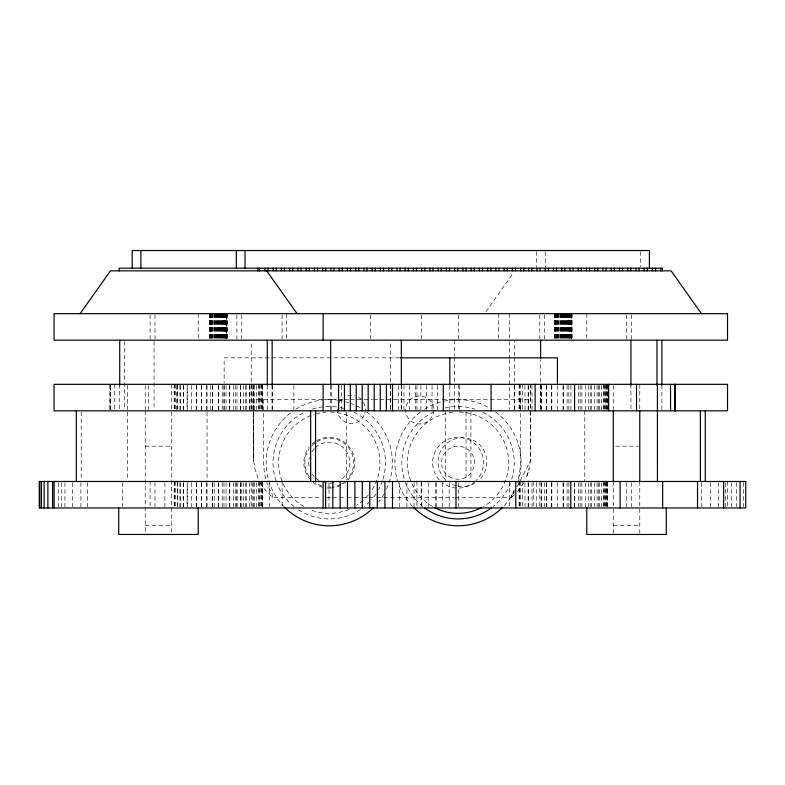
<?xml version="1.0" encoding="UTF-8"?>
<svg xmlns="http://www.w3.org/2000/svg" width="785" height="785" viewBox="0 0 785 785"><rect width="100%" height="100%" fill="white"/><g stroke="black" fill="none" stroke-linecap="round" stroke-linejoin="round"><path stroke-width="0.59" stroke-dasharray="3.92 2.94" d="M251.2 409.603L251.2 341.397M272.159 409.603L272.159 385.249M390.479 409.603L390.479 341.397M401.331 409.603L401.331 385.249M455.133 497.454L511.496 497.454L511.928 494.246A63.085 63.085 0 0 0 514.077 490.193M514.322 409.603L514.322 357.224M514.322 356.007L514.322 341.397M540.61 409.603L540.61 359.667M530.532 384.326L530.395 460.952L528.295 472.256L525.538 479.419M527.049 475.887L529.267 468.547M511.496 495.031L511.496 497.454L514.273 492.087M517.06 486.72L530.395 460.952L530.532 385.513M523.772 482.824L517.05 492.156M485.905 311.684L513.459 272.837M511.496 497.454L514.371 494.903M399.536 357.832L224.147 357.832L224.147 383.129M343.006 399.702L253.535 399.702L253.673 460.952L254.801 468.547L258.53 479.419M344.232 399.702L349.139 399.702M350.365 399.702L372.424 399.702M373.65 399.702L378.556 399.702M379.783 399.702L441.062 399.702M442.289 399.702L530.532 399.702M145.225 446.155L171.719 446.155M615.695 446.155L638.568 446.155M260.296 482.824L264.555 489.212L272.572 497.454L321.585 497.454M326.482 497.454L331.388 497.454M332.614 497.454L346.087 497.454M347.313 497.454L360.796 497.454M362.013 497.454L375.495 497.454M376.721 497.454L453.907 497.454M145.225 525.636L171.719 525.636M613.281 525.636L639.775 525.636M253.535 384.326L253.584 408.651M253.584 409.868L253.673 460.952L253.535 385.513M743.405 482.677L743.405 506.767M736.565 482.677L736.565 506.767M731.541 482.677L731.541 506.767M727.518 481.48L727.518 506.767M725.497 482.677L725.497 506.767M718.461 482.677L718.461 506.767M710.474 482.677L710.474 506.767M701.554 482.677L701.554 506.767M661.873 385.249L661.863 409.623M640.727 251.71L640.727 267.018M639.775 384.326L639.775 409.623M639.775 481.48L639.775 533.26M631.493 314.883L631.493 338.973M631.493 482.677L631.493 506.767M630.944 384.326L630.944 409.623M626.607 314.883L626.607 338.973M626.607 482.677L626.607 506.767M613.281 385.533L613.281 409.623M613.281 481.48L613.281 533.26M607.384 384.326L607.384 409.623M607.384 481.48L607.384 506.767M607.207 385.533L607.207 409.623M607.217 482.677L607.217 506.767M606.991 385.533L606.991 409.623M606.991 482.677L606.991 506.767M606.707 384.326L606.707 409.623M606.707 481.48L606.707 506.767M605.873 384.326L605.873 409.623M605.873 481.48L605.873 506.767M605.843 385.533L605.843 409.623M605.843 482.677L605.843 506.767M604.715 481.48L604.715 506.767M604.715 384.326L604.715 409.623M603.979 385.533L603.979 409.623M603.989 482.677L603.989 506.767M603.253 384.326L603.253 409.623M603.253 481.48L603.253 506.767M601.487 385.533L601.447 409.623M601.487 482.677L601.447 506.767M599.416 385.533L599.416 409.623M599.426 482.677L599.426 506.767M598.278 385.533L598.278 409.623M598.288 482.677L598.288 506.767M597.071 385.533L597.071 409.623M597.081 482.677L597.081 506.767M594.52 385.533L594.451 409.623M594.451 482.677L594.53 506.767M591.586 385.533L591.586 409.623M591.586 482.677L591.586 506.767M590.222 385.533L590.222 409.623M590.222 482.677L590.222 506.767M588.514 385.533L588.514 409.623M588.524 482.677L588.524 506.767M586.797 313.676L586.797 338.973M585.276 385.533L585.404 409.623M585.404 482.677L585.276 506.767M584.766 410.83L584.766 481.48M581.881 385.533L581.881 409.623M581.881 482.677L581.881 506.767M580.125 385.533L580.125 409.623M580.125 482.677L580.125 506.767M578.339 385.533L578.339 409.623M578.339 482.677L578.339 506.767M574.689 482.677L574.689 506.767M574.551 482.677L574.551 506.767M572.049 313.676L572.029 338.973M571.872 313.676L571.912 338.973M571.735 314.883L571.735 338.973M571.558 313.676L571.558 338.973M571.49 313.676L571.49 338.973M571.107 313.676L571.186 338.973M570.931 385.533L570.931 409.623M570.823 313.676L570.823 338.973M570.41 313.676L570.528 338.973M569.939 313.676L569.939 338.973M569.822 313.676L569.822 338.973M569.41 313.676L569.41 338.973M568.997 313.676L568.997 338.973M568.84 313.676L568.84 338.973M568.85 385.533L568.85 409.623M568.86 482.677L568.86 506.767M568.212 313.676L568.212 338.973M568.055 313.676L568.055 338.973M567.555 313.676L567.555 338.973M567.104 385.533L567.104 409.623M567.113 482.677L567.113 506.767M567.035 313.676L567.035 338.973M566.868 313.676L566.868 338.973M566.152 313.676L566.152 338.973M565.956 313.676L565.956 338.973M565.416 313.676L565.416 338.973M564.837 313.676L564.837 338.973M564.67 313.676L564.67 338.973M563.905 313.676L563.905 338.973M563.708 313.676L563.708 338.973M563.228 385.533L563.228 409.623M563.228 482.677L563.228 506.767M563.139 313.676L563.139 338.973M563.12 385.533L563.12 409.623M563.13 482.677L563.13 506.767M562.57 313.676L562.57 338.973M562.364 313.676L562.364 338.973M561.599 313.676L561.599 338.973M561.432 313.676L561.432 338.973M560.461 313.676L560.461 338.973M560.333 313.676L560.333 338.973M559.381 313.676L559.263 338.973M558.38 313.676L558.38 338.973M558.243 313.676L558.243 338.973M557.468 313.676L557.468 338.973M557.321 313.676L557.321 338.973M557.428 385.533L557.438 409.623M557.35 482.677L557.428 506.767M556.653 313.676L556.653 338.973M556.506 313.676L556.506 338.973M555.819 313.676L555.947 338.973M555.368 313.676L555.368 338.973M555.27 313.676L555.27 338.973M554.838 313.676L554.907 338.973M554.553 313.676L554.583 338.973M554.416 313.676L554.426 338.973M551.835 385.533L551.835 409.623M551.835 482.677L551.835 506.767M551.659 385.533L551.659 409.623M551.669 482.677L551.669 506.767M546.429 385.533L546.429 409.623M546.429 482.677L546.429 506.767M546.232 385.533L546.232 409.623M546.232 482.677L546.232 506.767M545.251 251.71L545.251 267.018M544.702 314.883L544.702 338.973M544.702 482.677L544.702 506.767M541.267 385.533L541.267 409.623M541.267 482.677L541.267 506.767M541.11 385.533L541.11 409.623M541.12 482.677L541.12 506.767M540.61 384.326L540.61 409.623M539.805 314.883L539.805 338.973M539.805 481.48L539.805 506.767M536.567 251.71L536.567 267.018M536.381 482.677L536.44 506.767M533.8 481.48L533.8 506.767M532.004 385.533L532.073 409.623M532.004 482.677L532.083 506.767M528.276 385.533L528.276 409.623M528.285 482.677L528.285 506.767M528.119 385.533L528.119 409.623M528.128 482.677L528.128 506.767M524.91 385.533L525.037 409.623M524.92 482.677L525.047 506.767M522.388 384.326L522.427 409.623M522.398 481.48L522.437 506.767M520.563 384.326L520.543 409.623M520.573 481.48L520.543 506.767M520.386 399.702L520.386 462.699A63.085 63.085 0 0 1 517.462 481.666M519.454 384.326L519.425 409.623M519.454 481.48L519.434 506.767M519.071 384.326L519.071 409.623M519.071 481.48L519.071 506.767M514.312 385.533L514.312 409.623M509.701 313.676L509.701 338.973M509.701 481.48L509.701 506.767M509.426 341.397L509.426 358.451M509.426 359.667L509.426 409.623M498.485 313.676L498.485 338.973M470.921 412.046L470.921 480.253M466.035 412.046L466.035 480.253M459.49 385.533L459.49 409.623M458.46 314.883L458.46 338.973M458.45 384.326L458.45 409.623M458.46 482.677L458.46 506.767M454.319 340.17L454.319 356.007M454.319 357.224L454.319 409.623M449.815 385.533L449.815 409.623M449.206 482.677L449.206 506.767M445.487 410.83L445.487 481.48M442.259 482.677L442.259 506.767M437.579 385.533L437.579 409.623M436.656 482.677L436.656 506.767M435.273 482.677L435.273 506.767M432.054 385.533L432.054 409.623M428.247 482.677L428.247 506.767M426.5 385.533L426.5 409.623M421.388 314.883L421.388 338.973M421.388 481.48L421.388 506.767M421.182 482.677L421.182 506.767M420.917 385.533L420.917 409.623M416.963 385.533L416.963 409.623M416.953 481.48L416.953 506.767M415.294 385.533L415.294 409.623M414.068 482.677L414.068 506.767M409.642 385.533L409.642 409.623M406.924 482.677L406.924 506.767M403.961 385.533L403.961 409.623M401.331 384.326L401.331 409.623M399.732 482.677L399.732 506.767M398.25 385.533L398.25 409.623M390.479 384.326L390.479 409.623M370.422 314.883L370.422 338.973M346.322 412.046L346.322 480.253M341.701 385.533L341.701 409.623M331.77 385.533L331.77 409.623M330.681 385.249L330.681 409.623M329.003 482.677L329.003 506.767M293.894 385.533L293.894 409.623M286.525 313.676L286.525 338.973M282.109 314.883L282.109 338.973M282.109 481.48L282.109 506.767M272.572 497.454L272.14 494.246A63.085 63.085 0 0 1 266.89 482.539M272.159 385.533L272.159 409.623M269.245 482.677L269.245 506.767M267.273 385.249L267.263 409.623M263.691 399.702L263.691 462.699A63.085 63.085 0 0 0 266.606 481.666M262.514 384.326L262.514 409.623M262.514 481.48L262.514 506.767M262.347 385.533L262.347 409.623M262.347 482.677L262.347 506.767M262.121 385.533L262.121 409.623M262.121 482.677L262.121 506.767M261.837 384.326L261.837 409.623M261.837 481.48L261.837 506.767M261.003 384.326L260.973 409.623M261.003 481.48L260.983 506.767M259.845 384.326L259.845 409.623M259.855 481.48L259.855 506.767M259.109 385.533L259.109 409.623M259.119 482.677L259.119 506.767M258.383 384.326L258.383 409.623M258.383 481.48L258.383 506.767M256.577 385.533L256.616 409.623M256.587 482.677L256.616 506.767M254.556 385.533L254.556 409.623M254.556 482.677L254.556 506.767M253.408 385.533L253.408 409.623M253.418 482.677L253.418 506.767M252.201 385.533L252.201 409.623M252.211 482.677L252.211 506.767M251.2 384.326L251.2 409.623M251.2 481.48L251.2 506.767M249.865 385.533L249.865 409.623M249.581 385.533L249.659 409.623M249.581 482.677L249.659 506.767M246.716 385.533L246.716 409.623M246.716 482.677L246.716 506.767M245.352 385.533L245.352 409.623M245.352 482.677L245.352 506.767M243.654 385.533L243.654 409.623M243.654 482.677L243.654 506.767M241.78 314.883L241.78 338.973M241.78 482.677L241.78 506.767M240.534 385.533L240.534 409.623M240.544 482.677L240.544 506.767M240.406 385.533L240.406 409.623M240.416 482.677L240.416 506.767M237.011 385.533L237.011 409.623M237.011 482.677L237.011 506.767M236.893 314.883L236.893 338.973M236.893 482.677L236.893 506.767M235.255 385.533L235.255 409.623M235.255 482.677L235.255 506.767M233.469 385.533L233.469 409.623M233.479 482.677L233.479 506.767M229.819 385.533L229.819 409.623M229.819 482.677L229.819 506.767M229.671 385.533L229.671 409.623M229.681 482.677L229.681 506.767M227.159 313.676L227.179 338.973M227.042 313.676L227.002 338.973M226.865 314.883L226.865 338.973M226.62 313.676L226.688 338.973M225.952 313.676L225.952 338.973M226.07 385.533L226.07 409.623M226.07 482.677L226.07 506.767M225.658 313.676L225.658 338.973M225.54 313.676L225.54 338.973M225.069 313.676L225.069 338.973M224.952 313.676L224.952 338.973M224.539 313.676L224.539 338.973M224.127 313.676L224.127 338.973M224.147 385.533L224.147 409.623M223.97 313.676L223.97 338.973M223.98 385.533L223.98 409.623M223.99 482.677L223.99 506.767M223.342 313.676L223.342 338.973M223.185 313.676L223.185 338.973M222.685 313.676L222.685 338.973M222.243 385.533L222.243 409.623M222.243 482.677L222.243 506.767M222.165 313.676L222.165 338.973M221.998 313.676L221.998 338.973M221.282 313.676L221.282 338.973M221.085 313.676L221.085 338.973M220.546 313.676L220.546 338.973M219.967 313.676L219.967 338.973M219.8 313.676L219.8 338.973M219.035 313.676L219.035 338.973M218.838 313.676L218.838 338.973M218.269 313.676L218.269 338.973M218.358 385.533L218.358 409.623M218.358 482.677L218.358 506.767M218.25 385.533L218.25 409.623M218.259 482.677L218.259 506.767M217.7 313.676L217.7 338.973M217.504 313.676L217.504 338.973M216.729 313.676L216.729 338.973M216.562 313.676L216.562 338.973M215.59 313.676L215.59 338.973M215.463 313.676L215.463 338.973M214.511 313.676L214.511 338.973M214.393 313.676L214.393 338.973M214.207 482.677L214.207 506.767M213.373 313.676L213.51 338.973M212.598 313.676L212.598 338.973M212.558 385.533L212.558 409.623M212.558 482.677L212.558 506.767M212.45 313.676L212.45 338.973M212.48 385.533L212.48 409.623M212.48 482.677L212.48 506.767M211.783 313.676L211.783 338.973M211.636 313.676L211.636 338.973M211.077 313.676L211.077 338.973M210.949 313.676L210.949 338.973M210.498 313.676L210.498 338.973M210.429 385.533L210.429 409.623M210.4 313.676L210.4 338.973M209.968 313.676L210.037 338.973M209.683 313.676L209.713 338.973M209.556 313.676L209.546 338.973M207.044 412.046L207.044 481.48M206.965 385.533L206.965 409.623M206.965 482.677L206.965 506.767M206.798 385.533L206.798 409.623M206.798 482.677L206.798 506.767M201.559 385.533L201.559 409.623M201.559 482.677L201.559 506.767M201.362 385.533L201.362 409.623M201.362 482.677L201.362 506.767M198.212 313.676L198.212 338.973M196.397 385.533L196.397 409.623M196.407 482.677L196.407 506.767M196.25 385.533L196.25 409.623M196.25 482.677L196.25 506.767M191.569 385.533L191.511 409.623M191.511 482.677L191.569 506.767M183.405 385.533L183.405 409.623M183.415 482.677L183.415 506.767M183.258 385.533L183.258 409.623M183.258 482.677L183.258 506.767M180.177 385.533L180.177 409.623M180.177 482.677L180.177 506.767M180.05 385.533L180.05 409.623M180.05 482.677L180.05 506.767M177.567 385.533L177.567 409.623M177.567 482.677L177.567 506.767M177.518 384.326L177.518 409.623M177.528 481.48L177.528 506.767M176.37 385.533L176.37 409.623M175.693 384.326L175.673 409.623M175.703 481.48L175.683 506.767M174.584 384.326L174.555 409.623M174.584 481.48L174.564 506.767M174.201 384.326L174.201 409.623M174.201 481.48L174.201 506.767M171.719 384.326L171.719 534.467M164.909 482.677L164.909 506.767M154.988 314.883L154.988 338.973M154.988 482.677L154.988 506.767M154.056 341.397L154.056 409.623M150.092 314.883L150.092 338.973M150.102 481.48L150.102 506.767M148.483 385.533L148.483 409.623M145.225 385.533L145.225 409.623M145.225 410.83L145.225 534.467M127.582 385.533L127.582 409.623M127.562 412.046L127.562 480.253M124.609 341.397L124.609 409.623M122.332 482.677L122.332 506.767M119.712 384.326L119.712 409.623M114.453 384.326L114.453 409.623M110.381 385.533L110.332 409.623M110.273 409.623L110.204 384.326L110.067 409.623M109.9 384.326L109.9 409.623M87.478 482.677L87.478 506.767M81.218 412.046L81.218 480.253M80.904 482.677L80.904 506.767M72.485 482.677L72.485 506.767M64.949 482.677L64.949 506.767M61.348 482.677L61.348 506.767M58.316 482.677L58.316 506.767M317.052 441.572A24.394 24.394 0 0 1 346.509 479.949M343.241 482.687A24.394 24.394 0 0 1 341.455 483.825M340.523 484.335A24.394 24.394 0 0 1 332.438 486.886M331.378 487.004A24.394 24.394 0 0 1 327.129 487.004M321.928 485.964A24.394 24.394 0 0 1 315.266 482.687M309.27 476.691A24.394 24.394 0 0 1 309.27 448.706M312.008 445.448A24.394 24.394 0 0 1 316.149 442.122M445.232 479.38A24.394 24.394 0 0 1 445.232 444.879A24.394 24.394 0 0 1 479.733 444.879A24.394 24.394 0 0 1 479.733 479.38M474.689 483.256A24.394 24.394 0 0 1 457.204 485.944M456.173 485.699A24.394 24.394 0 0 1 450.286 483.256M433.654 409.966A14.022 14.022 0 0 1 412.988 422.31A14.022 14.022 0 0 1 411.939 398.25A14.022 14.022 0 0 1 433.605 408.75M315.374 447.578A20.528 20.528 0 0 1 345.42 450.05A20.528 20.528 0 0 1 340.592 479.812M333.713 482.736A20.528 20.528 0 0 1 324.126 482.569M319.152 480.567A20.528 20.528 0 0 1 315.658 478.075M314.128 476.573A20.528 20.528 0 0 1 312.136 474.032M309.015 466.094A20.528 20.528 0 0 1 309.378 457.567M311.939 451.679A20.528 20.528 0 0 1 314.608 448.313M363.465 402.391A14.022 14.022 0 0 1 353.76 423.213A14.022 14.022 0 0 1 337.521 406.964M339.179 402.391A14.022 14.022 0 0 1 344.311 397.259M347.696 395.866A14.022 14.022 0 0 1 354.948 395.866M358.333 397.259A14.022 14.022 0 0 1 361.237 399.486M366.713 411.929A63.085 63.085 0 0 1 386.593 489.016M383.894 494.246A63.085 63.085 0 0 1 378.576 502.037M284.641 507.306A63.085 63.085 0 0 1 291.794 411.929M295.7 409.27A63.085 63.085 0 0 1 337.491 400.154M338.669 400.311A63.085 63.085 0 0 1 343.31 401.194M345.586 401.763A63.085 63.085 0 0 1 348.962 402.764M350.081 403.147A63.085 63.085 0 0 1 360.796 408.063M354.104 412.272A56.216 56.216 0 0 1 382.874 479.576M382.491 480.754A56.216 56.216 0 0 1 378.556 489.703M376.005 493.912A56.216 56.216 0 0 1 371.531 499.751M369.882 501.546A56.216 56.216 0 0 1 364.446 506.531M360.501 509.426A56.216 56.216 0 0 1 298.035 509.445M294.071 506.541A56.216 56.216 0 0 1 276.86 483.079M276.026 480.783A56.216 56.216 0 0 1 304.374 412.292M312.322 409.093A56.216 56.216 0 0 1 337.805 407.14M340.199 407.562A56.216 56.216 0 0 1 343.771 408.386M316.551 440.689A25.405 25.405 0 0 1 347.981 479.87M346.43 481.431A25.405 25.405 0 0 1 332.575 487.887M331.466 488.015A25.405 25.405 0 0 1 327.051 488.015M322.674 487.24A25.405 25.405 0 0 1 312.087 481.431M310.526 479.87A25.405 25.405 0 0 1 309.094 447.234M312.087 443.967A25.405 25.405 0 0 1 315.609 441.268M330.446 412.046A50.662 50.662 0 0 1 371.217 491.086M368.312 494.962A50.662 50.662 0 0 1 365.074 498.524M363.347 500.173A50.662 50.662 0 0 1 356.635 505.324M349.197 509.269A50.662 50.662 0 0 1 309.31 509.269M303.923 506.57A50.662 50.662 0 0 1 313.843 414.441M316.139 413.764A50.662 50.662 0 0 1 325.657 412.164M495.482 411.929A63.085 63.085 0 0 1 517.178 484.63M514.332 491.145A63.085 63.085 0 0 1 502.635 507.306M412.596 506.472A63.085 63.085 0 0 1 420.564 411.929M424.469 409.27A63.085 63.085 0 0 1 441.69 401.763M443.967 401.194A63.085 63.085 0 0 1 489.565 408.063M482.903 412.292A56.216 56.216 0 0 1 511.241 480.783M510.407 483.079A56.216 56.216 0 0 1 493.206 506.541M422.83 506.531A56.216 56.216 0 0 1 433.173 412.272M444.693 408.082A56.216 56.216 0 0 1 474.954 409.093M439.296 479.87A25.405 25.405 0 0 1 440.581 444.222A25.405 25.405 0 0 1 476.25 444.997A25.405 25.405 0 0 1 475.985 480.665M475.19 481.431A25.405 25.405 0 0 1 442.554 482.853M459.215 412.046A50.662 50.662 0 0 1 483.354 506.57M432.692 506.57A50.662 50.662 0 0 1 454.417 412.164M226.315 338.973L226.315 313.676L226.247 338.973M187.203 409.623L187.203 385.533L187.134 409.623M187.213 506.767L187.213 482.677L187.134 506.767M449.089 476.593A16.514 16.514 0 0 0 474.523 463.484A16.514 16.514 0 0 0 450.453 448.019A16.514 16.514 0 0 0 449.089 476.593"/><path stroke-width="1.18" d="M272.159 385.249L272.159 340.17M401.331 385.249L401.331 340.17M540.61 358.451L540.61 340.17M656.976 385.249L656.976 340.17M80.109 313.676L110.489 270.845L671.106 270.845L701.486 313.676M400.448 357.832L557.438 357.832L557.438 384.326M266.714 270.845L297.093 313.676M740.059 481.48L740.059 507.973M723.652 481.48L723.652 507.973M705.273 410.83L705.273 481.48M700.377 410.83L700.377 481.48M697.522 481.48L697.522 507.973M675.1 384.326L675.08 410.83M674.933 384.326L675.021 410.83M674.815 384.326L674.815 410.83M670.547 384.326L670.547 410.83M666.269 507.973L666.269 534.467L586.788 534.467L586.788 507.973M662.668 481.48L662.668 507.973M662.422 270.845L662.422 268.195L119.163 268.195L119.163 270.845M661.873 340.17L661.873 385.249M660.872 268.195L660.872 270.845M657.418 384.326L657.438 481.48M655.563 268.195L655.563 270.845M652.463 268.195L652.463 270.845M649.401 268.195L649.401 250.533L132.184 250.533L132.184 268.195M647.311 268.195L647.311 270.845M644.21 268.195L644.21 270.845M639.775 410.83L639.775 481.48M639.059 268.195L639.059 270.845M636.517 384.326L636.517 410.83M635.958 268.195L635.958 270.845M630.944 340.17L630.944 385.249M630.806 268.195L630.806 270.845M627.706 268.195L627.706 270.845M622.554 268.195L622.554 270.845M620.091 481.48L620.091 507.973M619.453 268.195L619.453 270.845M614.302 268.195L614.302 270.845M613.281 410.83L613.281 481.48M611.211 268.195L611.211 270.845M608.64 384.326L608.64 410.83M606.049 268.195L606.049 270.845M602.958 268.195L602.958 270.845M597.807 268.195L597.807 270.845M594.706 268.195L594.706 270.845M589.555 268.195L589.555 270.845M586.454 268.195L586.454 270.845M581.302 268.195L581.302 270.845M578.202 268.195L578.202 270.845M574.581 384.326L574.581 410.83M573.05 268.195L573.05 270.845M570.793 481.48L570.793 507.973M569.949 268.195L569.949 270.845M564.798 268.195L564.798 270.845M561.707 268.195L561.707 270.845M556.545 268.195L556.545 270.845M553.454 268.195L553.454 270.845M548.303 268.195L548.303 270.845M545.202 268.195L545.202 270.845M540.051 268.195L540.051 270.845M536.95 268.195L536.95 270.845M535.135 384.326L535.135 410.83M531.798 268.195L531.798 270.845M528.697 268.195L528.697 270.845M523.772 268.195L523.772 270.845M520.681 268.195L520.681 270.845M515.765 481.48L515.765 507.973M515.519 268.195L515.519 270.845M512.428 268.195L512.428 270.845M507.277 268.195L507.277 270.845M504.176 268.195L504.176 270.845M499.024 268.195L499.024 270.845M495.924 268.195L495.924 270.845M491.116 384.326L491.116 410.83M490.772 268.195L490.772 270.845M487.671 268.195L487.671 270.845M482.52 268.195L482.52 270.845M479.419 268.195L479.419 270.845M474.268 268.195L474.268 270.845M471.177 268.195L471.177 270.845M466.015 268.195L466.015 270.845M462.924 268.195L462.924 270.845M457.773 268.195L457.773 270.845M455.997 481.48L455.997 507.973M454.672 268.195L454.672 270.845M449.815 357.832L449.815 384.326M449.52 268.195L449.52 270.845M446.42 268.195L446.42 270.845M443.299 384.326L443.299 410.83M441.268 268.195L441.268 270.845M438.167 268.195L438.167 270.845M433.016 268.195L433.016 270.845M429.915 268.195L429.915 270.845M424.763 268.195L424.763 270.845M421.663 268.195L421.663 270.845M416.511 268.195L416.511 270.845M413.42 268.195L413.42 270.845M408.259 268.195L408.259 270.845M405.168 268.195L405.168 270.845M400.016 268.195L400.016 270.845M396.916 268.195L396.916 270.845M392.5 384.326L392.5 410.83M392.5 481.48L392.5 507.973M391.764 268.195L391.764 270.845M388.663 268.195L388.663 270.845M386.367 384.326L386.367 410.83M384.885 481.48L384.885 507.973M383.512 268.195L383.512 270.845M380.411 268.195L380.411 270.845M380.274 384.326L380.274 410.83M377.32 481.48L377.32 507.973M375.259 268.195L375.259 270.845M374.209 384.326L374.209 410.83M372.159 268.195L372.159 270.845M369.794 481.48L369.794 507.973M368.185 384.326L368.185 410.83M367.007 268.195L367.007 270.845M363.916 268.195L363.916 270.845M362.199 384.326L362.199 410.83M362.307 481.48L362.307 507.973M358.755 268.195L358.755 270.845M356.243 384.326L356.243 410.83M355.664 268.195L355.664 270.845M354.869 481.48L354.869 507.973M350.512 268.195L350.512 270.845M350.326 384.326L350.326 410.83M347.47 481.48L347.47 507.973M347.412 268.195L347.412 270.845M344.448 384.326L344.448 410.83M342.26 268.195L342.26 270.845M340.131 481.48L340.131 507.973M339.159 268.195L339.159 270.845M338.61 384.326L338.61 410.83M334.008 268.195L334.008 270.845M332.82 481.48L332.82 507.973M330.907 268.195L330.907 270.845M330.681 340.17L330.681 385.249M325.755 268.195L325.755 270.845M325.569 481.48L325.569 507.973M323.135 313.676L323.135 340.17M323.126 384.326L323.126 410.83M323.135 481.48L323.135 507.973M322.655 268.195L322.655 270.845M317.503 268.195L317.503 270.845M315.56 410.83L315.56 481.48M314.402 268.195L314.402 270.845M310.664 410.83L310.664 481.48M309.251 268.195L309.251 270.845M306.16 268.195L306.16 270.845M301.008 268.195L301.008 270.845M297.908 268.195L297.908 270.845M292.756 268.195L292.756 270.845M289.655 268.195L289.655 270.845M284.504 268.195L284.504 270.845M281.403 268.195L281.403 270.845M276.251 268.195L276.251 270.845M273.151 268.195L273.151 270.845M267.999 268.195L267.999 270.845M267.273 340.17L267.273 385.249M264.898 268.195L264.898 270.845M259.59 268.195L259.59 270.845M258.039 268.195L258.039 270.845M245.018 250.533L245.018 268.195M236.334 250.533L236.334 268.195M198.212 507.973L198.212 534.467L118.731 534.467L118.731 507.973M140.868 250.533L140.868 268.195M119.722 340.17L119.722 385.249M76.322 410.83L76.322 481.48M54.077 481.48L54.077 507.973M52.615 481.48L52.615 507.973M47.885 481.48L47.885 507.973M44.156 481.48L44.156 507.973M41.448 481.48L41.448 507.973M39.809 481.48L39.809 507.973M373.866 507.306A63.085 63.085 0 0 1 284.641 507.306M502.635 507.306A63.085 63.085 0 0 1 413.41 507.306M491.253 508.032A56.216 56.216 0 0 1 424.773 508.032M481.244 507.718A50.662 50.662 0 0 1 434.792 507.718M727.518 313.676L54.067 313.676L54.067 340.17L727.518 340.17L727.518 313.676M727.518 384.326L54.067 384.326L54.067 410.83L727.518 410.83L727.518 384.326M745.75 481.48L39.25 481.48L39.25 507.973L745.75 507.973L745.75 481.48"/></g></svg>
